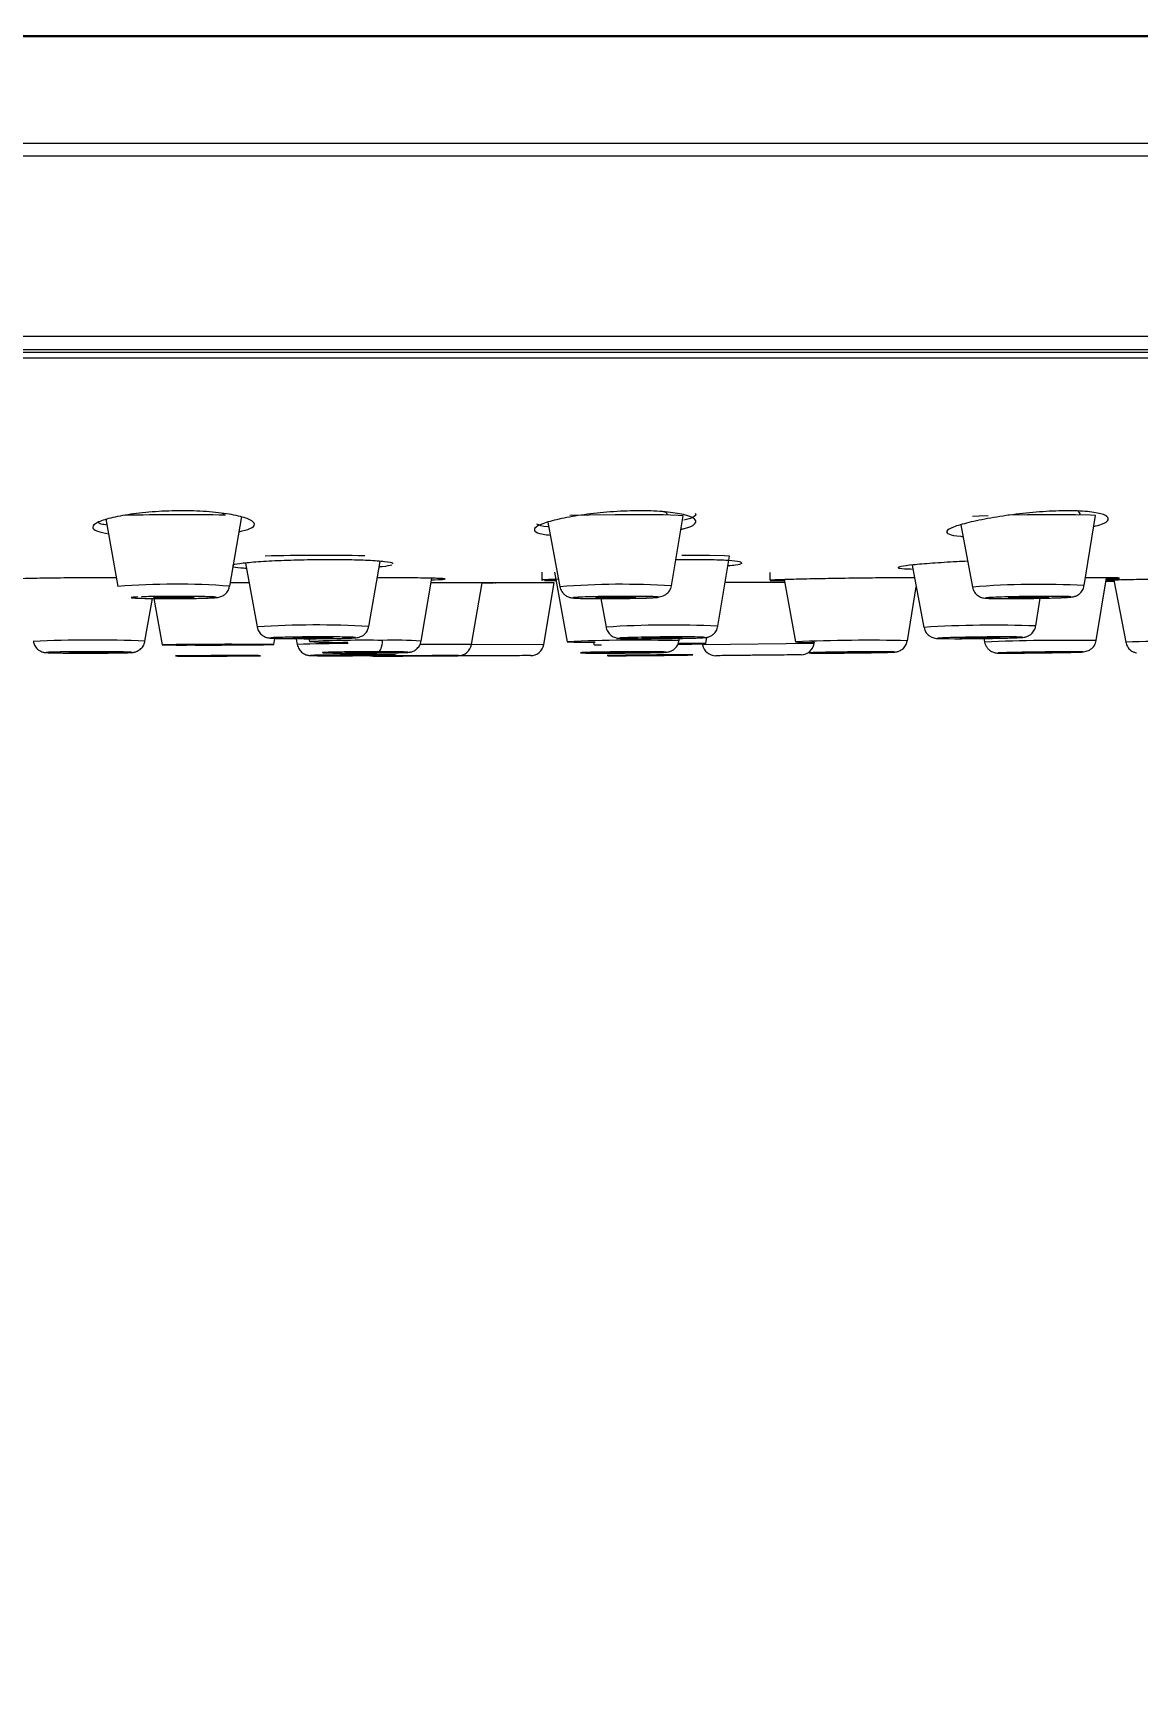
# Model space of a CAD drawing. Extents: x 1944 to 4044, y -46 to 2924.
# Drawn here: x 3278.8 to 3319.8, y 1855.8 to 1917.5 of the extents above; entities that cross this region are included whole.
import ezdxf

# ---------------------------------------------------------------- set-up
doc = ezdxf.new("R2010")
doc.units = 0
doc.header["$LTSCALE"] = 23.1
doc.layers.get('0').update_dxf_attribs({"linetype": 'CONTINUOUS'})
doc.layers.get('Defpoints').update_dxf_attribs({"linetype": 'CONTINUOUS'})
doc.styles.get("Standard").update_dxf_attribs({"font": 'txt.shx', "bigfont": 'whgtxt.shx'})
doc.dimstyles.get("Standard").update_dxf_attribs({"dimtxt": 2.5, "dimasz": 0.18, "dimexe": 0.18, "dimexo": 0.0625, "dimgap": 0.09, "dimtad": 0, "dimtih": 1, "dimtoh": 1, "dimdec": 4, "dimzin": 0, "dimdsep": 46, "dimtxsty": 'Standard', "dimcen": 0.09, "dimadec": 0, "dimazin": 0, "dimtp": 0.001, "dimtm": 0.001, "dimtfac": 1, "dimtdec": 4, "dimtofl": 0, "dimtmove": 0, "dimatfit": 0, "dimfxl": 0, "dimtolj": 1, "dimtzin": 0, "dimarcsym": 0})

# ---------------------------------------------------------------- blocks, each defined once
blk = doc.blocks.new('*D86')
at = {"color": 2, "lineweight": -2, "transparency": 16777216}
for p, q in [((3333.471, 2032.679), (3133.291, 2032.679)), ((3134.291, 2022.679), (3134.291, 162.304)), ((3336.566, 152.304), (3133.291, 152.304))]:
    blk.add_line(p, q, dxfattribs=at)
at = {"color": 2, "transparency": 16777216}
for points in [[(3132.624, 2022.679), (3135.958, 2022.679), (3134.291, 2032.679)], [(3132.624, 162.304), (3135.958, 162.304), (3134.291, 152.304)]]:
    blk.add_solid(points, dxfattribs=at)
at = {"layer": 'Defpoints', "color": 0, "transparency": 16777216}
for p in [(3333.771, 2032.679), (3134.291, 152.304), (3336.866, 152.304)]:
    blk.add_point(p, dxfattribs=at)
at = {"color": 2, "transparency": 16777216, "insert": (3120.541, 1092.491), "char_height": 17.5, "attachment_point": 5, "rotation": 90}
blk.add_mtext('\\A1;(2100~2400)', dxfattribs=at)
blk = doc.blocks.new('*D87')
at = {"color": 2, "lineweight": -2, "transparency": 16777216}
for p, q in [((3267.199, 1894.379), (3207.67, 1894.379)), ((3208.67, 1884.379), (3208.67, 162.304)), ((3336.566, 152.304), (3207.67, 152.304))]:
    blk.add_line(p, q, dxfattribs=at)
at = {"color": 2, "transparency": 16777216}
for points in [[(3207.003, 1884.379), (3210.337, 1884.379), (3208.67, 1894.379)], [(3207.003, 162.304), (3210.337, 162.304), (3208.67, 152.304)]]:
    blk.add_solid(points, dxfattribs=at)
at = {"layer": 'Defpoints', "color": 0, "transparency": 16777216}
for p in [(3267.499, 1894.379), (3208.67, 152.304), (3336.866, 152.304)]:
    blk.add_point(p, dxfattribs=at)
at = {"color": 2, "transparency": 16777216, "insert": (3194.92, 1023.341), "char_height": 17.5, "attachment_point": 5, "rotation": 90}
blk.add_mtext('\\A1;(1960~2260)', dxfattribs=at)
blk = doc.blocks.new('A$C1AB136E0')
at = {"color": 8, "linetype": 'Continuous', "lineweight": 15}
for p, q in [((183.308, 1503.245), (98.676, 1503.245)), ((183.114, 1503.277), (98.677, 1503.277)), ((198.059, 1499.292), (0.487, 1499.292)), ((198.43, 1498.818), (0.117, 1498.818)), ((198.546, 1492.137), (0, 1492.137)), ((198.116, 1491.634), (98.795, 1491.634)), ((195.004, 1491.333), (3.543, 1491.333)), ((121.376, 1480.719), (118.69, 1480.705)), ((131.408, 1480.751), (127.26, 1480.708)), ((122.825, 1480.415), (122.888, 1480.419))]:
    blk.add_line(p, q, dxfattribs=at)
at = {"color": 7, "linetype": 'Continuous', "lineweight": 15}
for p, q in [((1.512, 1491.558), (197.035, 1491.558)), ((109.724, 1482.878), (110.173, 1485.462)), ((126.114, 1482.889), (126.549, 1485.479)), ((141.258, 1485.581), (141.21, 1485.654)), ((141.262, 1485.521), (141.272, 1485.582)), ((141.422, 1482.9), (141.844, 1485.492)), ((105.129, 1485.377), (105.578, 1482.867)), ((121.526, 1485.251), (121.969, 1482.856)), ((136.839, 1485.146), (137.276, 1482.845)), ((110.312, 1483.733), (110.74, 1481.368)), ((114.885, 1481.386), (115.3, 1483.797)), ((127.833, 1481.395), (128.267, 1483.985)), ((135.041, 1483.661), (135.478, 1481.352)), ((116.825, 1480.844), (117.224, 1483.172)), ((118.693, 1480.718), (119.085, 1483.001)), ((121.298, 1483.397), (121.298, 1483.104)), ((121.376, 1480.719), (121.766, 1483)), ((121.405, 1483.094), (121.827, 1483.086)), ((121.769, 1483.401), (122.246, 1480.818)), ((129.763, 1483.389), (129.763, 1483.096)), ((130.286, 1483.121), (130.718, 1480.813)), ((141.87, 1480.861), (142.25, 1483.187)), ((142.23, 1483.062), (142.528, 1483.068)), ((142.256, 1483.083), (142.525, 1483.084)), ((142.522, 1483.102), (142.961, 1480.805)), ((106.582, 1480.838), (106.859, 1482.423)), ((106.908, 1482.422), (107.215, 1480.703)), ((107.212, 1482.419), (107.487, 1482.418)), ((108.093, 1482.5), (107.818, 1482.501)), ((123.298, 1482.419), (123.556, 1482.418)), ((123.492, 1482.419), (123.688, 1481.359)), ((124.791, 1482.5), (124.533, 1482.501)), ((134.863, 1480.856), (135.194, 1482.853)), ((138.334, 1482.419), (138.564, 1482.418)), ((138.89, 1482.419), (139.355, 1482.424)), ((139.355, 1482.424), (139.773, 1482.431)), ((139.623, 1481.403), (139.792, 1482.431)), ((140.374, 1482.5), (140.144, 1482.501)), ((140.628, 1482.497), (140.374, 1482.5)), ((111.361, 1480.714), (111.401, 1480.943)), ((112.194, 1480.917), (112.23, 1480.719)), ((112.217, 1480.932), (112.486, 1480.931)), ((112.651, 1480.978), (112.679, 1480.824)), ((112.815, 1480.932), (113.182, 1480.935)), ((113.412, 1480.997), (113.143, 1480.997)), ((123.216, 1480.802), (123.233, 1480.711)), ((124.876, 1480.932), (125.121, 1480.931)), ((125.764, 1480.934), (126.284, 1480.94)), ((126.391, 1480.851), (126.413, 1480.977)), ((126.652, 1480.997), (126.407, 1480.997)), ((127.38, 1480.748), (127.419, 1480.982)), ((131.408, 1480.751), (131.416, 1480.802)), ((136.415, 1480.932), (136.627, 1480.931)), ((137.095, 1480.933), (137.556, 1480.937)), ((137.693, 1480.978), (137.725, 1480.808)), ((138.696, 1480.997), (138.484, 1480.997)), ((142.961, 1480.805), (142.976, 1480.771)), ((104.069, 1480.397), (104.345, 1480.396)), ((104.951, 1480.446), (104.675, 1480.446)), ((108.269, 1480.287), (108.499, 1480.287)), ((110.31, 1480.304), (110.08, 1480.304)), ((113.285, 1480.3), (113.515, 1480.3)), ((113.851, 1480.3), (114.306, 1480.302)), ((114.007, 1480.397), (114.266, 1480.396)), ((115.242, 1480.446), (114.665, 1480.444)), ((115.326, 1480.333), (115.096, 1480.333)), ((115.135, 1480.287), (115.253, 1480.287)), ((115.501, 1480.446), (115.242, 1480.446)), ((117.75, 1480.287), (117.725, 1480.287)), ((118.109, 1480.304), (117.99, 1480.304)), ((123.302, 1480.397), (123.532, 1480.396)), ((123.787, 1480.397), (123.532, 1480.396)), ((123.822, 1480.3), (123.941, 1480.3)), ((124.102, 1480.3), (123.941, 1480.3)), ((125.342, 1480.446), (125.112, 1480.446)), ((126.798, 1480.333), (126.68, 1480.333)), ((127.782, 1480.3), (127.757, 1480.3)), ((131.546, 1480.397), (131.738, 1480.396)), ((131.962, 1480.397), (131.738, 1480.396)), ((134.044, 1480.446), (133.852, 1480.446)), ((138.38, 1480.397), (138.524, 1480.396)), ((138.709, 1480.397), (138.524, 1480.396)), ((141.226, 1480.446), (141.081, 1480.446))]:
    blk.add_line(p, q, dxfattribs=at)
at = {"color": 7, "linetype": 'Continuous', "lineweight": 15, "flags": 128}
for points in [[(126.549, 1485.479), (126.549, 1485.479), (126.357, 1485.502), (125.809, 1485.518), (124.988, 1485.525), (124.02, 1485.522), (123.053, 1485.509), (122.335, 1485.492)], [(137.863, 1485.487), (137.527, 1485.476), (137.275, 1485.466)], [(141.844, 1485.492), (141.844, 1485.492), (141.651, 1485.511), (141.103, 1485.523), (140.283, 1485.524), (139.315, 1485.516), (138.599, 1485.504)], [(128.267, 1483.985), (128.267, 1483.985), (128.075, 1484.002), (127.527, 1484.013), (126.706, 1484.016), (126.497, 1484.016)], [(107.652, 1482.44), (107.939, 1482.442), (108.183, 1482.447), (108.345, 1482.454), (108.402, 1482.462), (108.345, 1482.469), (108.183, 1482.475), (107.939, 1482.479), (107.652, 1482.479), (107.365, 1482.477), (107.122, 1482.472), (106.96, 1482.465), (106.902, 1482.458), (106.96, 1482.45), (107.122, 1482.444), (107.365, 1482.441), (107.652, 1482.44)], [(124.045, 1482.441), (124.332, 1482.445), (124.575, 1482.451), (124.738, 1482.458), (124.795, 1482.466), (124.738, 1482.472), (124.575, 1482.477), (124.332, 1482.479), (124.045, 1482.478), (123.758, 1482.475), (123.514, 1482.469), (123.352, 1482.461), (123.295, 1482.454), (123.352, 1482.447), (123.514, 1482.442), (123.758, 1482.44), (124.045, 1482.441)], [(139.354, 1482.443), (139.641, 1482.448), (139.885, 1482.455), (140.047, 1482.462), (140.104, 1482.47), (140.047, 1482.475), (139.885, 1482.479), (139.641, 1482.479), (139.354, 1482.477), (139.067, 1482.472), (138.824, 1482.465), (138.661, 1482.457), (138.604, 1482.45), (138.661, 1482.444), (138.824, 1482.441), (139.067, 1482.44), (139.354, 1482.443)], [(112.814, 1480.949), (113.101, 1480.951), (113.345, 1480.956), (113.507, 1480.961), (113.564, 1480.967), (113.507, 1480.973), (113.345, 1480.977), (113.101, 1480.98), (112.814, 1480.979), (112.527, 1480.977), (112.284, 1480.973), (112.122, 1480.967), (112.064, 1480.961), (112.122, 1480.955), (112.284, 1480.951), (112.527, 1480.949), (112.814, 1480.949)], [(115.242, 1480.446), (115.269, 1480.455), (115.295, 1480.479), (115.319, 1480.517), (115.341, 1480.568), (115.36, 1480.631), (115.375, 1480.703), (115.386, 1480.782), (115.393, 1480.867)], [(123.233, 1480.711), (123.25, 1480.709), (123.51, 1480.708)], [(125.764, 1480.95), (126.051, 1480.953), (126.294, 1480.959), (126.457, 1480.965), (126.514, 1480.971), (126.457, 1480.976), (126.294, 1480.979), (126.051, 1480.98), (125.764, 1480.978), (125.477, 1480.975), (125.234, 1480.97), (125.071, 1480.964), (125.014, 1480.958), (125.071, 1480.953), (125.234, 1480.949), (125.477, 1480.948), (125.764, 1480.95)], [(137.556, 1480.951), (137.843, 1480.956), (138.086, 1480.962), (138.248, 1480.968), (138.306, 1480.973), (138.248, 1480.978), (138.086, 1480.98), (137.843, 1480.979), (137.556, 1480.977), (137.269, 1480.972), (137.025, 1480.967), (136.863, 1480.96), (136.806, 1480.955), (136.863, 1480.951), (137.025, 1480.949), (137.269, 1480.949), (137.556, 1480.951)], [(104.51, 1480.41), (104.797, 1480.411), (105.04, 1480.414), (105.203, 1480.418), (105.26, 1480.423), (105.203, 1480.427), (105.04, 1480.43), (104.797, 1480.433), (104.51, 1480.433), (104.223, 1480.432), (103.979, 1480.429), (103.817, 1480.425), (103.76, 1480.42), (103.817, 1480.416), (103.979, 1480.412), (104.223, 1480.41), (104.51, 1480.41)], [(109.289, 1480.293), (109.519, 1480.294), (109.714, 1480.295), (109.844, 1480.296), (109.889, 1480.297), (109.844, 1480.298), (109.714, 1480.298), (109.519, 1480.299), (109.289, 1480.298), (109.06, 1480.297), (108.865, 1480.296), (108.735, 1480.295), (108.689, 1480.294), (108.735, 1480.293), (108.865, 1480.292), (109.06, 1480.292), (109.289, 1480.293)], [(114.306, 1480.311), (114.535, 1480.313), (114.73, 1480.315), (114.86, 1480.317), (114.906, 1480.32), (114.86, 1480.321), (114.73, 1480.322), (114.535, 1480.323), (114.306, 1480.322), (114.076, 1480.32), (113.881, 1480.318), (113.751, 1480.316), (113.706, 1480.313), (113.751, 1480.311), (113.881, 1480.31), (114.076, 1480.31), (114.306, 1480.311)], [(114.754, 1480.41), (115.041, 1480.412), (115.284, 1480.416), (115.447, 1480.42), (115.504, 1480.425), (115.447, 1480.429), (115.284, 1480.432), (115.041, 1480.433), (114.754, 1480.432), (114.467, 1480.43), (114.224, 1480.427), (114.061, 1480.422), (114.004, 1480.418), (114.061, 1480.414), (114.224, 1480.411), (114.467, 1480.41), (114.754, 1480.41)], [(116.022, 1480.293), (116.067, 1480.292), (116.198, 1480.292), (116.392, 1480.293), (116.622, 1480.294), (116.851, 1480.295), (117.046, 1480.296), (117.176, 1480.297), (117.222, 1480.298), (117.176, 1480.299), (117.046, 1480.298), (116.851, 1480.298), (116.622, 1480.297), (116.392, 1480.296), (116.198, 1480.295), (116.067, 1480.294), (116.022, 1480.293)], [(124.322, 1480.411), (124.609, 1480.414), (124.852, 1480.418), (125.015, 1480.423), (125.072, 1480.427), (125.015, 1480.431), (124.852, 1480.433), (124.609, 1480.433), (124.322, 1480.431), (124.035, 1480.428), (123.792, 1480.424), (123.629, 1480.42), (123.572, 1480.415), (123.629, 1480.412), (123.792, 1480.41), (124.035, 1480.41), (124.322, 1480.411)], [(124.71, 1480.311), (124.756, 1480.31), (124.886, 1480.31), (125.081, 1480.311), (125.31, 1480.313), (125.54, 1480.316), (125.734, 1480.318), (125.864, 1480.32), (125.91, 1480.322), (125.864, 1480.323), (125.734, 1480.322), (125.54, 1480.321), (125.31, 1480.32), (125.081, 1480.317), (124.886, 1480.315), (124.756, 1480.313), (124.71, 1480.311)], [(132.795, 1480.413), (133.082, 1480.416), (133.325, 1480.421), (133.488, 1480.425), (133.545, 1480.429), (133.488, 1480.432), (133.325, 1480.433), (133.082, 1480.432), (132.795, 1480.43), (132.508, 1480.426), (132.265, 1480.422), (132.102, 1480.417), (132.045, 1480.413), (132.102, 1480.411), (132.265, 1480.41), (132.508, 1480.41), (132.795, 1480.413)], [(139.053, 1480.412), (139.11, 1480.41), (139.273, 1480.41), (139.516, 1480.411), (139.803, 1480.414), (140.09, 1480.419), (140.333, 1480.423), (140.496, 1480.427), (140.553, 1480.431), (140.496, 1480.433), (140.333, 1480.433), (140.09, 1480.431), (139.803, 1480.428), (139.516, 1480.424), (139.273, 1480.419), (139.11, 1480.415), (139.053, 1480.412)]]:
    blk.add_lwpolyline(points, dxfattribs=at)
at = {"color": 7, "linetype": 'Continuous', "lineweight": 15}
for centre, radius, start, end in [((107.835, 1414.011), 71.517, 88.60974, 91.62431), ((113.206, 1388.287), 95.73, 89.08578, 91.29742), ((107.926, 1517.489), 36.793, 268.89338, 270.50746), ((108.969, 1640.801), 160.105, 269.7435, 270.85622), ((113.639, 1496.347), 15.552, 266.46367, 271.74322), ((118.2, 1480.803), 0.5, 270.25911, 350.25969), ((120.883, 1480.804), 0.5, 270.3, 350.3), ((122.957, 1493.139), 12.341, 266.69693, 271.51103), ((126.293, 1512.311), 31.582, 270.11417, 271.97191), ((127.751, 1480.8), 0.5, 190.6, 270.6), ((131.143, 1486.04), 5.245, 265.35495, 272.85397), ((130.914, 1480.833), 0.5, 270.6, 350.6), ((115.039, 1480.788), 0.5, 249.03234, 270.25981)]:
    blk.add_arc(centre, radius, start, end, dxfattribs=at)
at = {"color": 8, "linetype": 'Continuous', "lineweight": 15}
for centre, radius, start, end in [((107.726, 1455.667), 27.285, 85.79987, 94.51379), ((124.276, 1453.928), 29.019, 86.36755, 94.55969), ((139.76, 1451.457), 31.487, 86.97552, 94.52474), ((112.966, 1446.255), 35.184, 86.87202, 93.62703), ((126.071, 1444.941), 36.496, 87.23223, 93.74405), ((138.075, 1438.796), 42.635, 87.91867, 93.49215), ((104.584, 1435.353), 45.529, 87.48461, 92.70355), ((109.702, 1322.827), 157.895, 89.3978, 90.9022), ((113.846, 1436.417), 44.331, 89.65059, 92.08902), ((114.709, 1438.101), 42.772, 89.08383, 92.71952), ((115.867, 1465.532), 15.342, 86.42103, 91.77282), ((118.06, 1290.582), 190.137, 89.80929, 90.38644), ((124.731, 1428.337), 52.54, 88.18896, 92.71109), ((126.868, 1442.771), 37.981, 89.22767, 90.75424), ((133.441, 1418.928), 61.945, 88.68461, 92.51988), ((140.786, 1403.098), 77.77, 89.20082, 92.25545), ((147.083, 1344.698), 136.169, 90.06569, 91.73474)]:
    blk.add_arc(centre, radius, start, end, dxfattribs=at)
at = {"color": 7, "linetype": 'Continuous', "lineweight": 15}
for points, knots in [([(182.945, 1503.273), (182.261, 1503.322), (174.724, 1503.861), (160.135, 1504.59), (140.175, 1505.411), (127.072, 1505.68), (121.016, 1505.805)], [0, 0, 0, 0, 0.0331907, 0.3657357, 0.7068716, 1, 1, 1, 1]), ([(110.075, 1484.897), (110.225, 1484.933), (110.559, 1485.014), (110.697, 1485.17), (110.526, 1485.343), (110.014, 1485.503), (109.231, 1485.623), (108.49, 1485.667), (107.731, 1485.675), (106.954, 1485.648), (106.022, 1485.549), (105.264, 1485.404), (104.761, 1485.235), (104.591, 1485.066), (104.732, 1484.921), (105.074, 1484.854), (105.228, 1484.824)], [0, 0, 0, 0, 0.06379, 0.141259, 0.219454, 0.297946, 0.375899, 0.452515, 0.475367, 0.550636, 0.625875, 0.701914, 0.779382, 0.857756, 0.93616, 1, 1, 1, 1]), ([(109.535, 1485.506), (109.531, 1485.527), (109.527, 1485.552), (109.453, 1485.573), (109.443, 1485.576)], [0, 0, 0, 0, 0.868817, 1, 1, 1, 1]), ([(126.466, 1484.985), (126.507, 1484.994), (126.775, 1485.047), (126.998, 1485.171), (127.056, 1485.342), (126.74, 1485.503), (126.117, 1485.623), (125.452, 1485.667), (124.734, 1485.675), (123.964, 1485.648), (122.972, 1485.549), (122.09, 1485.404), (121.415, 1485.235), (121.026, 1485.065), (120.998, 1484.916), (121.21, 1484.814), (121.521, 1484.78), (121.615, 1484.769)], [0, 0, 0, 0, 0.013983, 0.091636, 0.170016, 0.248694, 0.326832, 0.403629, 0.426535, 0.501982, 0.5774, 0.653619, 0.73127, 0.809829, 0.888419, 0.966404, 1, 1, 1, 1]), ([(125.941, 1485.516), (125.951, 1485.534), (125.979, 1485.578), (125.871, 1485.615), (125.806, 1485.638)], [0, 0, 0, 0, 0.390423, 1, 1, 1, 1]), ([(126.991, 1485.58), (127, 1485.567), (127.048, 1485.499), (126.903, 1485.405), (126.639, 1485.34), (126.573, 1485.324)], [0, 0, 0, 0, 0.142734, 0.785758, 1, 1, 1, 1]), ([(141.778, 1485.09), (141.879, 1485.117), (142.182, 1485.197), (142.356, 1485.343), (142.269, 1485.503), (141.828, 1485.623), (141.27, 1485.667), (140.624, 1485.675), (139.895, 1485.648), (138.887, 1485.549), (137.92, 1485.404), (137.099, 1485.235), (136.523, 1485.065), (136.261, 1484.914), (136.378, 1484.799), (136.629, 1484.735), (136.894, 1484.723), (136.92, 1484.722)], [0, 0, 0, 0, 0.039024, 0.117472, 0.196218, 0.274422, 0.351286, 0.374212, 0.449723, 0.525206, 0.601491, 0.679209, 0.757835, 0.836493, 0.914545, 0.991799, 1, 1, 1, 1]), ([(105.171, 1485.142), (105.092, 1485.153), (104.915, 1485.179), (104.86, 1485.218), (104.829, 1485.24)], [0, 0, 0, 0, 0.444714, 1, 1, 1, 1]), ([(121.559, 1485.073), (121.547, 1485.074), (121.303, 1485.096), (121.207, 1485.138), (121.116, 1485.179)], [0, 0, 0, 0, 0.050362, 1, 1, 1, 1]), ([(109.83, 1483.609), (109.894, 1483.591), (109.981, 1483.567), (110.271, 1483.552), (110.346, 1483.548)], [0, 0, 0, 0, 0.742145, 1, 1, 1, 1]), ([(115.76, 1483.705), (115.77, 1483.713), (115.805, 1483.741), (115.506, 1483.787), (114.905, 1483.831), (114.24, 1483.851), (113.515, 1483.859), (112.732, 1483.856), (111.727, 1483.829), (110.839, 1483.784), (110.185, 1483.727), (109.826, 1483.673), (109.838, 1483.643), (109.843, 1483.632)], [0, 0, 0, 0, 0.043948, 0.151593, 0.259153, 0.366513, 0.400021, 0.507082, 0.61414, 0.721285, 0.828646, 0.936206, 1, 1, 1, 1]), ([(115.267, 1483.603), (115.305, 1483.606), (115.569, 1483.625), (115.662, 1483.649), (115.742, 1483.669)], [0, 0, 0, 0, 0.14674, 1, 1, 1, 1]), ([(128.71, 1483.741), (128.701, 1483.756), (128.68, 1483.79), (128.248, 1483.831), (127.699, 1483.851), (127.049, 1483.859), (126.621, 1483.855), (126.296, 1483.852)], [0, 0, 0, 0, 0.193029, 0.437194, 0.680905, 0.756968, 1, 1, 1, 1]), ([(128.209, 1483.64), (128.312, 1483.65), (128.616, 1483.678), (128.685, 1483.709), (128.731, 1483.729)], [0, 0, 0, 0, 0.338033, 1, 1, 1, 1]), ([(137.095, 1483.799), (136.962, 1483.794), (136.492, 1483.774), (135.758, 1483.726), (135.028, 1483.665), (134.579, 1483.607), (134.474, 1483.559), (134.641, 1483.526), (134.953, 1483.517), (135.069, 1483.514)], [0, 0, 0, 0, 0.06605, 0.232791, 0.399841, 0.567023, 0.734128, 0.901018, 1, 1, 1, 1]), ([(105.522, 1483.184), (105.393, 1483.185), (105.169, 1483.187), (104.589, 1483.187), (103.801, 1483.184), (102.855, 1483.173), (102.097, 1483.158), (101.607, 1483.139), (101.454, 1483.121), (101.591, 1483.107), (101.904, 1483.101), (102.033, 1483.098)], [0, 0, 0, 0, 0.056316, 0.098477, 0.233057, 0.367637, 0.502234, 0.636859, 0.771503, 0.906147, 1, 1, 1, 1]), ([(110.445, 1483.001), (110.248, 1483.001), (110.023, 1483.001), (109.776, 1483.001), (109.745, 1483.001)], [0, 0, 0, 0, 0.875904, 1, 1, 1, 1]), ([(117.698, 1483.144), (117.708, 1483.147), (117.743, 1483.155), (117.443, 1483.169), (116.843, 1483.182), (116.177, 1483.186), (115.62, 1483.187), (115.354, 1483.186), (115.195, 1483.185)], [0, 0, 0, 0, 0.098162, 0.336355, 0.574527, 0.812652, 0.887235, 1, 1, 1, 1]), ([(119.206, 1483.001), (119.008, 1483.001), (118.612, 1483.001), (117.869, 1483), (117.365, 1482.999), (117.194, 1482.999)], [0, 0, 0, 0, 0.397952, 0.795903, 1, 1, 1, 1]), ([(117.214, 1483.114), (117.25, 1483.115), (117.511, 1483.121), (117.602, 1483.128), (117.681, 1483.134)], [0, 0, 0, 0, 0.139342, 1, 1, 1, 1]), ([(121.766, 1483), (121.724, 1483), (121.528, 1483), (120.897, 1482.998), (120.008, 1482.997), (119.376, 1482.995), (119.084, 1482.995)], [0, 0, 0, 0, 0.0871867, 0.4063496, 0.7255129, 1, 1, 1, 1]), ([(119.084, 1482.998), (119.088, 1482.998), (119.324, 1482.999), (119.418, 1482.999), (119.51, 1482.999)], [0, 0, 0, 0, 0.015224, 1, 1, 1, 1]), ([(119.577, 1483), (119.587, 1483), (119.635, 1483.001), (119.46, 1483.001), (119.255, 1483.001), (119.206, 1483.001)], [0, 0, 0, 0, 0.153994, 0.79814, 1, 1, 1, 1]), ([(121.917, 1483.134), (121.784, 1483.13), (121.455, 1483.12), (121.268, 1483.109), (121.318, 1483.105), (121.326, 1483.104)], [0, 0, 0, 0, 0.360064, 0.89012, 1, 1, 1, 1]), ([(130.306, 1483.015), (130.194, 1483.014), (129.775, 1483.014), (128.981, 1483.013), (128.384, 1483.012), (128.104, 1483.012)], [0, 0, 0, 0, 0.162399, 0.606845, 1, 1, 1, 1]), ([(129.768, 1483.094), (129.81, 1483.091), (129.875, 1483.086), (130.183, 1483.085), (130.293, 1483.084)], [0, 0, 0, 0, 0.643642, 1, 1, 1, 1]), ([(135.131, 1483.185), (135.089, 1483.185), (134.994, 1483.187), (134.602, 1483.187), (133.945, 1483.184), (132.941, 1483.173), (131.922, 1483.158), (130.995, 1483.139), (130.276, 1483.121), (129.829, 1483.106), (129.8, 1483.099), (129.787, 1483.096)], [0, 0, 0, 0, 0.0344815, 0.0768157, 0.2119513, 0.3470863, 0.4822378, 0.6174187, 0.7526179, 0.8878169, 1, 1, 1, 1]), ([(142.723, 1483.174), (142.729, 1483.176), (142.748, 1483.183), (142.493, 1483.186), (142.069, 1483.187), (141.775, 1483.186), (141.469, 1483.183), (141.468, 1483.183)], [0, 0, 0, 0, 0.192049, 0.540737, 0.649949, 0.998568, 1, 1, 1, 1]), ([(145.247, 1483.154), (144.965, 1483.149), (144.344, 1483.138), (143.443, 1483.121), (142.662, 1483.106), (142.373, 1483.099), (142.235, 1483.095)], [0, 0, 0, 0, 0.2224432, 0.4895296, 0.7566157, 1, 1, 1, 1]), ([(142.244, 1483.147), (142.303, 1483.148), (142.578, 1483.156), (142.664, 1483.163), (142.73, 1483.168)], [0, 0, 0, 0, 0.215742, 1, 1, 1, 1]), ([(107.818, 1482.501), (107.623, 1482.501), (107.232, 1482.499), (106.739, 1482.492), (106.534, 1482.485), (106.452, 1482.482)], [0, 0, 0, 0, 0.375903, 0.751805, 1, 1, 1, 1]), ([(107.487, 1482.418), (107.684, 1482.419), (108.076, 1482.42), (108.614, 1482.429), (109.018, 1482.441), (109.241, 1482.456), (109.239, 1482.471), (109.082, 1482.484), (108.872, 1482.488), (108.8, 1482.49)], [0, 0, 0, 0, 0.1534086, 0.3068172, 0.4602258, 0.6136344, 0.767043, 0.9204516, 1, 1, 1, 1]), ([(107.653, 1482.418), (107.719, 1482.419), (107.86, 1482.419), (108.096, 1482.421), (108.363, 1482.424), (108.637, 1482.43), (108.877, 1482.436), (109.06, 1482.444), (109.19, 1482.452), (109.264, 1482.459), (109.344, 1482.472), (109.425, 1482.5), (109.506, 1482.541), (109.601, 1482.618), (109.689, 1482.733), (109.708, 1482.831), (109.716, 1482.874)], [0, 0, 0, 0, 0.0669359, 0.1415094, 0.2417857, 0.3517212, 0.4634068, 0.5700223, 0.6674492, 0.7559592, 0.8032803, 0.8313499, 0.8585886, 0.8996508, 0.9565499, 1, 1, 1, 1]), ([(121.969, 1482.856), (121.986, 1482.798), (122.011, 1482.715), (122.083, 1482.625), (122.125, 1482.583), (122.157, 1482.555), (122.189, 1482.531), (122.234, 1482.503), (122.321, 1482.46), (122.409, 1482.444), (122.592, 1482.43), (122.803, 1482.424), (122.979, 1482.422), (123.003, 1482.422)], [0, 0, 0, 0, 0.109108, 0.156283, 0.177758, 0.19831, 0.218766, 0.240234, 0.290792, 0.449114, 0.68732, 0.958423, 1, 1, 1, 1]), ([(123.905, 1482.419), (124.055, 1482.42), (124.288, 1482.422), (124.497, 1482.426), (124.572, 1482.427)], [0, 0, 0, 0, 0.643322, 1, 1, 1, 1]), ([(124.572, 1482.427), (124.66, 1482.429), (125.028, 1482.436), (125.432, 1482.438), (125.837, 1482.503), (126.056, 1482.699), (126.095, 1482.827), (126.114, 1482.889)], [0, 0, 0, 0, 0.122991, 0.509045, 0.77486, 0.889187, 1, 1, 1, 1]), ([(137.285, 1482.845), (137.291, 1482.811), (137.305, 1482.714), (137.399, 1482.588), (137.516, 1482.5), (137.618, 1482.458), (137.721, 1482.435), (137.779, 1482.432), (137.889, 1482.426), (137.987, 1482.423), (138.069, 1482.422), (138.08, 1482.422)], [0, 0, 0, 0, 0.067559, 0.192964, 0.296634, 0.359259, 0.42071, 0.588035, 0.759369, 0.968041, 1, 1, 1, 1]), ([(140.144, 1482.501), (139.965, 1482.501), (139.606, 1482.499), (139.002, 1482.491), (138.465, 1482.479), (138.09, 1482.466), (137.986, 1482.459), (137.954, 1482.457)], [0, 0, 0, 0, 0.224975, 0.449951, 0.674926, 0.899901, 1, 1, 1, 1]), ([(138.564, 1482.418), (138.742, 1482.419), (139.099, 1482.42), (139.544, 1482.426), (139.747, 1482.43), (139.773, 1482.431)], [0, 0, 0, 0, 0.466342, 0.932683, 1, 1, 1, 1]), ([(139.773, 1482.431), (139.835, 1482.432), (139.973, 1482.434), (140.199, 1482.44), (140.444, 1482.447), (140.663, 1482.456), (140.819, 1482.464), (140.926, 1482.473), (140.985, 1482.478), (141.071, 1482.498), (141.14, 1482.525), (141.222, 1482.57), (141.32, 1482.658), (141.398, 1482.775), (141.408, 1482.865), (141.412, 1482.896)], [0, 0, 0, 0, 0.07325, 0.161937, 0.298892, 0.425174, 0.544571, 0.65127, 0.745245, 0.781379, 0.808059, 0.841871, 0.894484, 0.963588, 1, 1, 1, 1]), ([(110.748, 1481.366), (110.749, 1481.347), (110.755, 1481.265), (110.833, 1481.141), (110.946, 1481.039), (111.047, 1480.989), (111.131, 1480.964), (111.195, 1480.955), (111.254, 1480.95), (111.35, 1480.944), (111.506, 1480.94), (111.695, 1480.936), (111.843, 1480.934), (111.902, 1480.934)], [0, 0, 0, 0, 0.027722, 0.121559, 0.206156, 0.253575, 0.293285, 0.355115, 0.446772, 0.57539, 0.731959, 0.894125, 1, 1, 1, 1]), ([(113.182, 1480.935), (113.262, 1480.935), (113.418, 1480.936), (113.66, 1480.94), (113.904, 1480.945), (114.122, 1480.951), (114.277, 1480.957), (114.382, 1480.964), (114.437, 1480.968), (114.517, 1480.984), (114.582, 1481.006), (114.659, 1481.043), (114.757, 1481.119), (114.847, 1481.234), (114.868, 1481.334), (114.876, 1481.377)], [0, 0, 0, 0, 0.091956, 0.178727, 0.312699, 0.436109, 0.552587, 0.656209, 0.746944, 0.782221, 0.807084, 0.836902, 0.88398, 0.949625, 1, 1, 1, 1]), ([(123.693, 1481.358), (123.693, 1481.348), (123.695, 1481.275), (123.769, 1481.15), (123.883, 1481.038), (123.991, 1480.984), (124.072, 1480.959), (124.193, 1480.941), (124.262, 1480.941), (124.436, 1480.936), (124.556, 1480.934), (124.602, 1480.934)], [0, 0, 0, 0, 0.017649, 0.129368, 0.241878, 0.299221, 0.346876, 0.409324, 0.696127, 0.883304, 1, 1, 1, 1]), ([(126.284, 1480.94), (126.312, 1480.941), (126.416, 1480.942), (126.609, 1480.946), (126.854, 1480.951), (127.071, 1480.958), (127.225, 1480.964), (127.328, 1480.971), (127.382, 1480.975), (127.458, 1480.989), (127.521, 1481.009), (127.594, 1481.043), (127.69, 1481.111), (127.789, 1481.229), (127.816, 1481.339), (127.83, 1481.394)], [0, 0, 0, 0, 0.034557, 0.126249, 0.267807, 0.398119, 0.520975, 0.629968, 0.725098, 0.762463, 0.788015, 0.817528, 0.864336, 0.932104, 1, 1, 1, 1]), ([(135.484, 1481.341), (135.499, 1481.289), (135.531, 1481.174), (135.645, 1481.053), (135.761, 1480.985), (135.849, 1480.957), (135.934, 1480.942), (135.981, 1480.94), (136.064, 1480.936), (136.148, 1480.934), (136.19, 1480.934)], [0, 0, 0, 0, 0.119108, 0.2583538, 0.3523314, 0.4180702, 0.4735761, 0.6383881, 0.8178377, 1, 1, 1, 1]), ([(137.556, 1480.937), (137.763, 1480.94), (138.047, 1480.944), (138.404, 1480.952), (138.646, 1480.958), (138.862, 1480.965), (139.014, 1480.971), (139.116, 1480.977), (139.167, 1480.981), (139.235, 1480.993), (139.295, 1481.01), (139.362, 1481.038), (139.455, 1481.095), (139.554, 1481.206), (139.618, 1481.321), (139.618, 1481.392), (139.618, 1481.401)], [0, 0, 0, 0, 0.205153, 0.280351, 0.39643, 0.503165, 0.603606, 0.692313, 0.769378, 0.800259, 0.820366, 0.842067, 0.876507, 0.92945, 0.990863, 1, 1, 1, 1]), ([(102.443, 1480.831), (102.453, 1480.784), (102.476, 1480.674), (102.583, 1480.545), (102.7, 1480.468), (102.792, 1480.435), (102.874, 1480.418), (102.92, 1480.416), (102.992, 1480.411), (103.109, 1480.407), (103.291, 1480.403), (103.505, 1480.4), (103.668, 1480.399), (103.739, 1480.399)], [0, 0, 0, 0, 0.065647, 0.151415, 0.218663, 0.255629, 0.288707, 0.369975, 0.467706, 0.597999, 0.745954, 0.889574, 1, 1, 1, 1]), ([(104.99, 1480.399), (105.033, 1480.399), (105.151, 1480.399), (105.357, 1480.402), (105.601, 1480.405), (105.816, 1480.409), (105.967, 1480.413), (106.068, 1480.418), (106.117, 1480.421), (106.182, 1480.43), (106.239, 1480.445), (106.303, 1480.469), (106.393, 1480.52), (106.496, 1480.621), (106.568, 1480.738), (106.573, 1480.818), (106.574, 1480.836)], [0, 0, 0, 0, 0.051208, 0.140781, 0.279043, 0.406077, 0.525483, 0.630648, 0.721783, 0.758922, 0.782313, 0.806488, 0.84476, 0.905608, 0.978349, 1, 1, 1, 1]), ([(113.143, 1480.997), (112.949, 1480.997), (112.56, 1480.996), (112.033, 1480.99), (111.791, 1480.984), (111.689, 1480.981)], [0, 0, 0, 0, 0.365037, 0.730074, 1, 1, 1, 1]), ([(112.231, 1480.715), (112.249, 1480.654), (112.286, 1480.533), (112.41, 1480.406), (112.527, 1480.343), (112.609, 1480.319), (112.675, 1480.309), (112.71, 1480.307), (112.754, 1480.305), (112.836, 1480.303), (112.931, 1480.302), (113.019, 1480.301), (113.039, 1480.301)], [0, 0, 0, 0, 0.118942, 0.238648, 0.325739, 0.370435, 0.405682, 0.484181, 0.590321, 0.745372, 0.940367, 1, 1, 1, 1]), ([(112.486, 1480.931), (112.685, 1480.931), (112.925, 1480.931), (113.144, 1480.934), (113.182, 1480.935)], [0, 0, 0, 0, 0.827855, 1, 1, 1, 1]), ([(114.118, 1480.987), (114.052, 1480.989), (113.881, 1480.994), (113.59, 1480.996), (113.412, 1480.997)], [0, 0, 0, 0, 0.389021, 1, 1, 1, 1]), ([(114.754, 1480.398), (114.839, 1480.398), (115.002, 1480.399), (115.262, 1480.401), (115.531, 1480.404), (115.798, 1480.408), (116.021, 1480.413), (116.185, 1480.418), (116.293, 1480.422), (116.351, 1480.426), (116.407, 1480.432), (116.471, 1480.447), (116.533, 1480.469), (116.617, 1480.512), (116.721, 1480.603), (116.802, 1480.722), (116.812, 1480.811), (116.815, 1480.84)], [0, 0, 0, 0, 0.084506, 0.162039, 0.264661, 0.373392, 0.481798, 0.583331, 0.673772, 0.751731, 0.793537, 0.815444, 0.834169, 0.863275, 0.911014, 0.971106, 1, 1, 1, 1]), ([(126.407, 1480.997), (126.219, 1480.997), (125.845, 1480.996), (125.256, 1480.989), (124.768, 1480.98), (124.551, 1480.972), (124.285, 1480.964), (124.17, 1480.955), (124.19, 1480.944), (124.428, 1480.935), (124.726, 1480.933), (124.876, 1480.932)], [0, 0, 0, 0, 0.125, 0.25, 0.375, 0.461271, 0.5, 0.625, 0.75, 0.875, 1, 1, 1, 1]), ([(124.322, 1480.4), (124.411, 1480.401), (124.578, 1480.402), (124.842, 1480.405), (125.111, 1480.409), (125.376, 1480.413), (125.597, 1480.418), (125.757, 1480.423), (125.862, 1480.427), (125.918, 1480.431), (125.97, 1480.437), (126.031, 1480.45), (126.09, 1480.47), (126.172, 1480.51), (126.276, 1480.594), (126.362, 1480.715), (126.377, 1480.81), (126.382, 1480.846)], [0, 0, 0, 0, 0.088013, 0.166036, 0.269092, 0.377638, 0.485506, 0.586202, 0.675507, 0.751871, 0.792539, 0.813507, 0.831147, 0.858597, 0.904651, 0.964229, 1, 1, 1, 1]), ([(125.121, 1480.931), (125.306, 1480.932), (125.675, 1480.933), (126.102, 1480.937), (126.278, 1480.94), (126.284, 1480.94)], [0, 0, 0, 0, 0.49036, 0.980721, 1, 1, 1, 1]), ([(127.182, 1480.988), (127.148, 1480.99), (127.045, 1480.994), (126.809, 1480.996), (126.652, 1480.997)], [0, 0, 0, 0, 0.33106, 1, 1, 1, 1]), ([(132.795, 1480.403), (132.889, 1480.404), (133.063, 1480.406), (133.334, 1480.409), (133.603, 1480.414), (133.865, 1480.419), (134.081, 1480.424), (134.237, 1480.428), (134.336, 1480.433), (134.388, 1480.436), (134.435, 1480.44), (134.493, 1480.452), (134.548, 1480.469), (134.624, 1480.503), (134.728, 1480.578), (134.824, 1480.699), (134.846, 1480.804), (134.855, 1480.849)], [0, 0, 0, 0, 0.093358, 0.172087, 0.275786, 0.384079, 0.491182, 0.590666, 0.678307, 0.752293, 0.791555, 0.811168, 0.827196, 0.852146, 0.895418, 0.954131, 1, 1, 1, 1]), ([(138.484, 1480.997), (138.314, 1480.997), (137.974, 1480.996), (137.371, 1480.989), (136.809, 1480.979), (136.371, 1480.968), (136.221, 1480.961), (136.16, 1480.959)], [0, 0, 0, 0, 0.21311, 0.426221, 0.639331, 0.852442, 1, 1, 1, 1]), ([(136.627, 1480.931), (136.797, 1480.931), (137.138, 1480.932), (137.739, 1480.939), (138.306, 1480.949), (138.774, 1480.961), (139.078, 1480.974), (139.164, 1480.984), (139.099, 1480.992), (138.87, 1480.994), (138.766, 1480.996), (138.696, 1480.997)], [0, 0, 0, 0, 0.125, 0.25, 0.375, 0.5, 0.625, 0.75, 0.875, 0.915972, 1, 1, 1, 1]), ([(136.934, 1480.932), (136.944, 1480.932), (136.993, 1480.932), (137.05, 1480.933), (137.095, 1480.933)], [0, 0, 0, 0, 0.213181, 1, 1, 1, 1]), ([(137.725, 1480.808), (137.734, 1480.774), (137.751, 1480.707), (137.802, 1480.617), (137.866, 1480.541), (137.941, 1480.481), (138.019, 1480.439), (138.13, 1480.403), (138.181, 1480.399), (138.238, 1480.399), (138.247, 1480.399)], [0, 0, 0, 0, 0.117603, 0.230853, 0.337246, 0.437763, 0.538274, 0.649069, 0.946838, 1, 1, 1, 1]), ([(140.399, 1480.416), (140.489, 1480.417), (140.866, 1480.424), (141.172, 1480.425), (141.473, 1480.45), (141.656, 1480.519), (141.811, 1480.661), (141.851, 1480.795), (141.87, 1480.861)], [0, 0, 0, 0, 0.128733, 0.543878, 0.684727, 0.798532, 0.900648, 1, 1, 1, 1]), ([(142.97, 1480.802), (142.974, 1480.775), (142.985, 1480.685), (143.077, 1480.553), (143.208, 1480.453), (143.316, 1480.415), (143.356, 1480.408), (143.362, 1480.407)], [0, 0, 0, 0, 0.136156, 0.451069, 0.766433, 0.962146, 1, 1, 1, 1]), ([(104.675, 1480.446), (104.478, 1480.446), (104.084, 1480.445), (103.556, 1480.44), (103.2, 1480.434), (103.11, 1480.43), (103.083, 1480.429)], [0, 0, 0, 0, 0.292084, 0.584168, 0.876252, 1, 1, 1, 1]), ([(104.345, 1480.396), (104.546, 1480.397), (104.773, 1480.397), (104.968, 1480.399), (104.99, 1480.399)], [0, 0, 0, 0, 0.889433, 1, 1, 1, 1]), ([(105.954, 1480.433), (105.927, 1480.434), (105.839, 1480.438), (105.489, 1480.443), (105.13, 1480.445), (104.951, 1480.446)], [0, 0, 0, 0, 0.186812, 0.593406, 1, 1, 1, 1]), ([(112.828, 1480.313), (112.808, 1480.313), (112.7, 1480.31), (112.713, 1480.306), (112.876, 1480.302), (113.149, 1480.301), (113.285, 1480.3)], [0, 0, 0, 0, 0.074083, 0.382722, 0.691361, 1, 1, 1, 1]), ([(113.383, 1480.426), (113.354, 1480.425), (113.212, 1480.421), (113.147, 1480.414), (113.227, 1480.406), (113.522, 1480.399), (113.846, 1480.398), (114.007, 1480.397)], [0, 0, 0, 0, 0.0599146, 0.2949359, 0.5299573, 0.7649786, 1, 1, 1, 1]), ([(113.515, 1480.3), (113.695, 1480.3), (114.054, 1480.3), (114.656, 1480.304), (115.202, 1480.309), (115.632, 1480.315), (115.867, 1480.321), (115.927, 1480.326), (115.84, 1480.327), (115.82, 1480.328)], [0, 0, 0, 0, 0.158648, 0.317296, 0.475944, 0.634592, 0.79324, 0.951887, 1, 1, 1, 1]), ([(114.266, 1480.396), (114.458, 1480.397), (114.842, 1480.397), (115.424, 1480.403), (115.91, 1480.41), (116.244, 1480.419), (116.361, 1480.428), (116.327, 1480.435), (116.199, 1480.437), (116.173, 1480.438)], [0, 0, 0, 0, 0.1600657, 0.3201314, 0.4801972, 0.6402629, 0.8003286, 0.9603943, 1, 1, 1, 1]), ([(115.253, 1480.287), (115.369, 1480.287), (115.601, 1480.287), (116.136, 1480.289), (116.725, 1480.292), (117.302, 1480.295), (117.792, 1480.298), (118.099, 1480.3), (118.233, 1480.302), (118.168, 1480.303), (118.138, 1480.303), (118.109, 1480.304)], [0, 0, 0, 0, 0.125, 0.25, 0.375, 0.5, 0.625, 0.75, 0.875, 0.880285, 1, 1, 1, 1]), ([(123.532, 1480.396), (123.373, 1480.397), (123.055, 1480.397), (122.788, 1480.403), (122.7, 1480.409), (122.792, 1480.414), (122.825, 1480.415)], [0, 0, 0, 0, 0.280783, 0.561565, 0.842348, 1, 1, 1, 1]), ([(122.871, 1480.418), (122.841, 1480.416), (122.722, 1480.412), (122.728, 1480.406), (122.894, 1480.399), (123.166, 1480.398), (123.302, 1480.397)], [0, 0, 0, 0, 0.103516, 0.402344, 0.701172, 1, 1, 1, 1]), ([(123.532, 1480.396), (123.711, 1480.397), (124.07, 1480.397), (124.672, 1480.403), (125.218, 1480.41), (125.647, 1480.419), (125.884, 1480.428), (125.941, 1480.435), (125.844, 1480.438), (125.817, 1480.439)], [0, 0, 0, 0, 0.156116, 0.312232, 0.468348, 0.624463, 0.780579, 0.936695, 1, 1, 1, 1]), ([(123.963, 1480.308), (123.973, 1480.309), (124.056, 1480.31), (124.328, 1480.314), (124.621, 1480.317), (124.734, 1480.319)], [0, 0, 0, 0, 0.076868, 0.643888, 1, 1, 1, 1]), ([(126.838, 1480.332), (126.851, 1480.332), (126.932, 1480.332), (126.879, 1480.329), (126.657, 1480.324), (126.304, 1480.319), (126.014, 1480.315), (125.907, 1480.314)], [0, 0, 0, 0, 0.048037, 0.313183, 0.57833, 0.843476, 1, 1, 1, 1]), ([(131.738, 1480.396), (131.897, 1480.397), (132.214, 1480.397), (132.607, 1480.401), (132.802, 1480.403)], [0, 0, 0, 0, 0.502391, 1, 1, 1, 1]), ([(132.936, 1480.405), (132.79, 1480.403), (132.448, 1480.399), (132.139, 1480.398), (131.962, 1480.397)], [0, 0, 0, 0, 0.425358, 1, 1, 1, 1]), ([(138.78, 1480.397), (138.902, 1480.398), (139.157, 1480.399), (139.654, 1480.405), (140.095, 1480.41), (140.324, 1480.414), (140.399, 1480.416)], [0, 0, 0, 0, 0.2676179, 0.5606156, 0.854409, 1, 1, 1, 1]), ([(141.081, 1480.446), (141.179, 1480.446), (141.374, 1480.445), (141.408, 1480.44), (141.232, 1480.433), (140.925, 1480.425), (140.648, 1480.42), (140.545, 1480.418)], [0, 0, 0, 0, 0.217757, 0.435513, 0.65327, 0.871027, 1, 1, 1, 1])]:
    blk.add_open_spline(points, degree=3, knots=knots, dxfattribs=at)
for points in [[(106.317, 1482.478), (106.23, 1482.473), (106.057, 1482.464), (106.063, 1482.448), (106.272, 1482.434), (106.667, 1482.423), (107.03, 1482.42), (107.212, 1482.419)], [(124.533, 1482.501), (124.341, 1482.501), (123.957, 1482.499), (123.374, 1482.491), (122.888, 1482.479), (122.557, 1482.463), (122.428, 1482.448), (122.52, 1482.434), (122.812, 1482.423), (123.136, 1482.42), (123.298, 1482.419)], [(123.556, 1482.418), (123.749, 1482.419), (124.133, 1482.42), (124.715, 1482.429), (125.201, 1482.441), (125.532, 1482.456), (125.661, 1482.471), (125.569, 1482.485), (125.277, 1482.496), (124.953, 1482.499), (124.791, 1482.5)], [(110.08, 1480.304), (109.9, 1480.304), (109.541, 1480.303), (108.939, 1480.302), (108.393, 1480.299), (107.966, 1480.296), (107.719, 1480.293), (107.687, 1480.29), (107.863, 1480.288), (108.134, 1480.288), (108.269, 1480.287)], [(108.499, 1480.287), (108.679, 1480.287), (109.038, 1480.287), (109.639, 1480.289), (110.186, 1480.292), (110.612, 1480.295), (110.86, 1480.298), (110.891, 1480.301), (110.716, 1480.303), (110.445, 1480.303), (110.31, 1480.304)], [(117.99, 1480.304), (117.875, 1480.304), (117.643, 1480.303), (117.107, 1480.302), (116.519, 1480.299), (115.941, 1480.296), (115.456, 1480.293), (115.132, 1480.29), (114.996, 1480.288), (115.089, 1480.288), (115.135, 1480.287)], [(120.886, 1480.304), (120.865, 1480.304), (120.823, 1480.303), (120.496, 1480.302), (120.023, 1480.299), (119.449, 1480.296), (118.856, 1480.293), (118.327, 1480.29), (117.916, 1480.288), (117.806, 1480.288), (117.75, 1480.287)], [(123.941, 1480.3), (123.859, 1480.3), (123.694, 1480.3), (123.742, 1480.303), (123.766, 1480.304)], [(126.68, 1480.333), (126.564, 1480.333), (126.332, 1480.332), (125.796, 1480.329), (125.207, 1480.324), (124.629, 1480.318), (124.143, 1480.312), (123.819, 1480.306), (123.683, 1480.302), (123.776, 1480.301), (123.822, 1480.3)], [(123.941, 1480.3), (124.057, 1480.3), (124.288, 1480.3), (124.825, 1480.304), (125.413, 1480.309), (125.991, 1480.315), (126.477, 1480.321), (126.801, 1480.327), (126.937, 1480.331), (126.844, 1480.332), (126.798, 1480.333)], [(130.919, 1480.333), (130.898, 1480.333), (130.856, 1480.332), (130.529, 1480.329), (130.056, 1480.324), (129.482, 1480.318), (128.888, 1480.312), (128.359, 1480.306), (127.948, 1480.302), (127.837, 1480.301), (127.782, 1480.3)], [(133.852, 1480.446), (133.693, 1480.446), (133.375, 1480.445), (132.78, 1480.44), (132.198, 1480.433), (131.694, 1480.424), (131.34, 1480.414), (131.185, 1480.406), (131.237, 1480.399), (131.443, 1480.398), (131.546, 1480.397)], [(141.081, 1480.446), (140.95, 1480.446), (140.686, 1480.445), (140.124, 1480.44), (139.532, 1480.433), (138.972, 1480.424), (138.526, 1480.414), (138.256, 1480.406), (138.182, 1480.399), (138.314, 1480.398), (138.38, 1480.397)], [(138.524, 1480.396), (138.656, 1480.397), (138.92, 1480.397), (139.481, 1480.403), (140.074, 1480.41), (140.633, 1480.419), (141.08, 1480.428), (141.35, 1480.437), (141.423, 1480.443), (141.292, 1480.445), (141.226, 1480.446)]]:
    blk.add_open_spline(points, degree=3, dxfattribs=at)
at = {"color": 8, "linetype": 'Continuous', "lineweight": 15}
for points, knots in [([(108.8, 1482.49), (108.741, 1482.492), (108.559, 1482.497), (108.281, 1482.499), (108.093, 1482.5)], [0, 0, 0, 0, 0.32499, 1, 1, 1, 1]), ([(137.954, 1482.457), (137.903, 1482.454), (137.762, 1482.446), (137.758, 1482.434), (137.927, 1482.423), (138.199, 1482.42), (138.334, 1482.419)], [0, 0, 0, 0, 0.156134, 0.437423, 0.718711, 1, 1, 1, 1]), ([(139.773, 1482.431), (139.931, 1482.434), (140.275, 1482.441), (140.676, 1482.456), (140.926, 1482.472), (140.95, 1482.485), (140.837, 1482.494), (140.668, 1482.496), (140.628, 1482.497)], [0, 0, 0, 0, 0.165672, 0.359292, 0.552913, 0.746534, 0.940154, 1, 1, 1, 1]), ([(111.689, 1480.981), (111.65, 1480.981), (111.459, 1480.977), (111.276, 1480.967), (111.199, 1480.955), (111.355, 1480.944), (111.699, 1480.935), (112.045, 1480.933), (112.217, 1480.932)], [0, 0, 0, 0, 0.049529, 0.239623, 0.429717, 0.619812, 0.809906, 1, 1, 1, 1]), ([(113.182, 1480.935), (113.331, 1480.936), (113.669, 1480.94), (114.081, 1480.949), (114.362, 1480.961), (114.42, 1480.973), (114.328, 1480.983), (114.163, 1480.986), (114.118, 1480.987)], [0, 0, 0, 0, 0.153639, 0.347612, 0.541586, 0.735559, 0.929533, 1, 1, 1, 1]), ([(126.284, 1480.94), (126.455, 1480.943), (126.804, 1480.949), (127.178, 1480.961), (127.36, 1480.973), (127.361, 1480.983), (127.227, 1480.987), (127.182, 1480.988)], [0, 0, 0, 0, 0.215121, 0.439046, 0.662971, 0.886896, 1, 1, 1, 1]), ([(136.16, 1480.959), (136.128, 1480.957), (135.99, 1480.952), (135.95, 1480.944), (136.053, 1480.935), (136.295, 1480.933), (136.415, 1480.932)], [0, 0, 0, 0, 0.092997, 0.395331, 0.697666, 1, 1, 1, 1]), ([(103.083, 1480.429), (103.035, 1480.427), (102.905, 1480.422), (102.923, 1480.414), (103.128, 1480.406), (103.525, 1480.399), (103.887, 1480.398), (104.069, 1480.397)], [0, 0, 0, 0, 0.125937, 0.344452, 0.562968, 0.781484, 1, 1, 1, 1]), ([(104.99, 1480.399), (105.149, 1480.4), (105.491, 1480.403), (105.877, 1480.41), (106.091, 1480.419), (106.119, 1480.427), (105.997, 1480.431), (105.954, 1480.433)], [0, 0, 0, 0, 0.198289, 0.424726, 0.651163, 0.877601, 1, 1, 1, 1]), ([(115.096, 1480.333), (114.917, 1480.333), (114.558, 1480.332), (113.954, 1480.329), (113.413, 1480.324), (113.002, 1480.318), (112.881, 1480.315), (112.828, 1480.313)], [0, 0, 0, 0, 0.2100855, 0.4201709, 0.6302564, 0.8403418, 1, 1, 1, 1]), ([(113.889, 1480.398), (113.843, 1480.398), (113.623, 1480.398), (113.351, 1480.403), (113.16, 1480.41), (113.153, 1480.417), (113.277, 1480.422), (113.314, 1480.423)], [0, 0, 0, 0, 0.070841, 0.341408, 0.611974, 0.88254, 1, 1, 1, 1]), ([(114.665, 1480.444), (114.473, 1480.443), (114.088, 1480.44), (113.626, 1480.433), (113.456, 1480.428), (113.383, 1480.426)], [0, 0, 0, 0, 0.36429, 0.728579, 1, 1, 1, 1]), ([(115.82, 1480.328), (115.787, 1480.329), (115.707, 1480.331), (115.467, 1480.332), (115.326, 1480.333)], [0, 0, 0, 0, 0.410632, 1, 1, 1, 1]), ([(116.173, 1480.438), (116.109, 1480.44), (115.96, 1480.443), (115.668, 1480.445), (115.501, 1480.446)], [0, 0, 0, 0, 0.429408, 1, 1, 1, 1]), ([(125.112, 1480.446), (124.933, 1480.446), (124.574, 1480.445), (123.971, 1480.44), (123.431, 1480.433), (123.032, 1480.425), (122.917, 1480.42), (122.871, 1480.418)], [0, 0, 0, 0, 0.2148877, 0.4297754, 0.6446631, 0.8595508, 1, 1, 1, 1]), ([(125.817, 1480.439), (125.788, 1480.44), (125.711, 1480.444), (125.484, 1480.445), (125.342, 1480.446)], [0, 0, 0, 0, 0.372845, 1, 1, 1, 1]), ([(132.802, 1480.403), (132.804, 1480.403), (132.997, 1480.405), (133.394, 1480.41), (133.895, 1480.419), (134.25, 1480.428), (134.404, 1480.437), (134.352, 1480.443), (134.147, 1480.445), (134.044, 1480.446)], [0, 0, 0, 0, 0.001584, 0.167987, 0.334389, 0.500792, 0.667195, 0.833597, 1, 1, 1, 1])]:
    blk.add_open_spline(points, degree=3, knots=knots, dxfattribs=at)

msp = doc.modelspace()

# ---------------------------------------------------------------- block references
at = {"lineweight": 15}
msp.add_blockref('A$C1AB136E0', (3176.367, 414.088), dxfattribs=at)

# ---------------------------------------------------------------- dimensions: what is measured, and where the dimension line sits
for base, p1, text, picture, middle in [((3134.291, 152.304), (3333.771, 2032.679), '(2100~2400)', '*D86', (3120.541, 1092.491)), ((3208.67, 152.304), (3267.499, 1894.379), '(1960~2260)', '*D87', (3194.92, 1023.341))]:
    dim = msp.add_linear_dim(base=base, p1=p1, p2=(3336.866, 152.304), angle=90, text=text, dimstyle='Standard', override={"dimtxt": 17.5, "dimasz": 10, "dimexe": 1, "dimexo": 0.3, "dimgap": 5, "dimtad": 1, "dimtih": 0, "dimtoh": 0, "dimdec": 1, "dimzin": 8, "dimcen": 0, "dimclrd": 2, "dimclre": 2, "dimclrt": 2, "dimazin": 2, "dimtp": 0.1, "dimtm": 0, "dimtfac": 0.5, "dimtdec": 1, "dimatfit": 3, "dimfxl": 2.5, "dimarcsym": 1})
    dim.commit()
    dim.dimension.update_dxf_attribs({"geometry": picture, "text_midpoint": middle})

doc.saveas('drawing.dxf')
